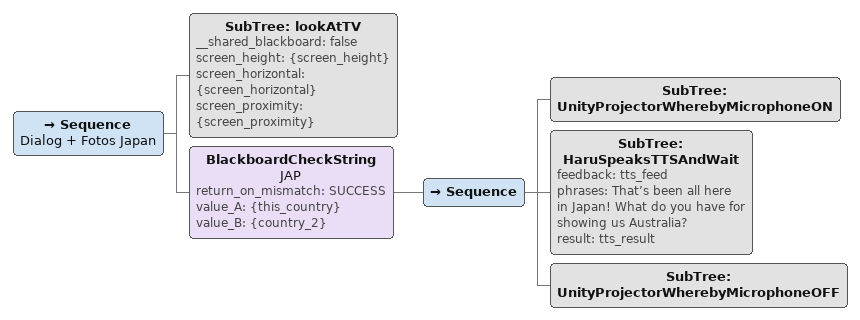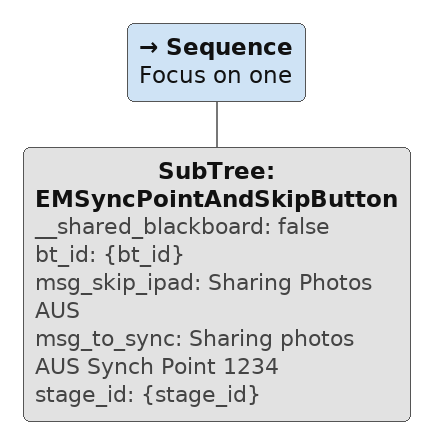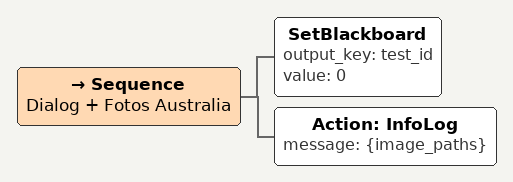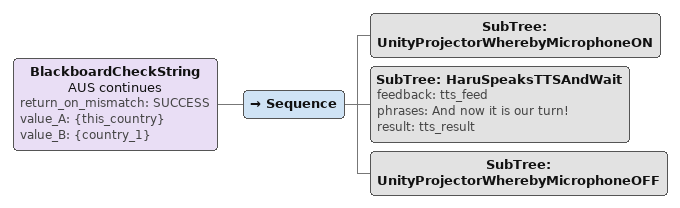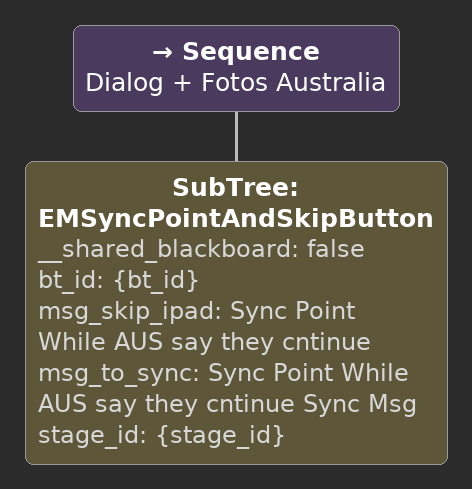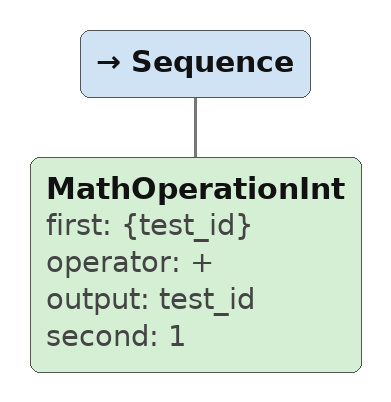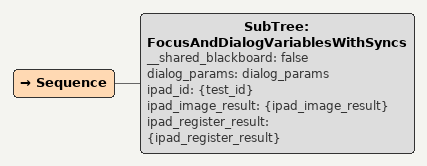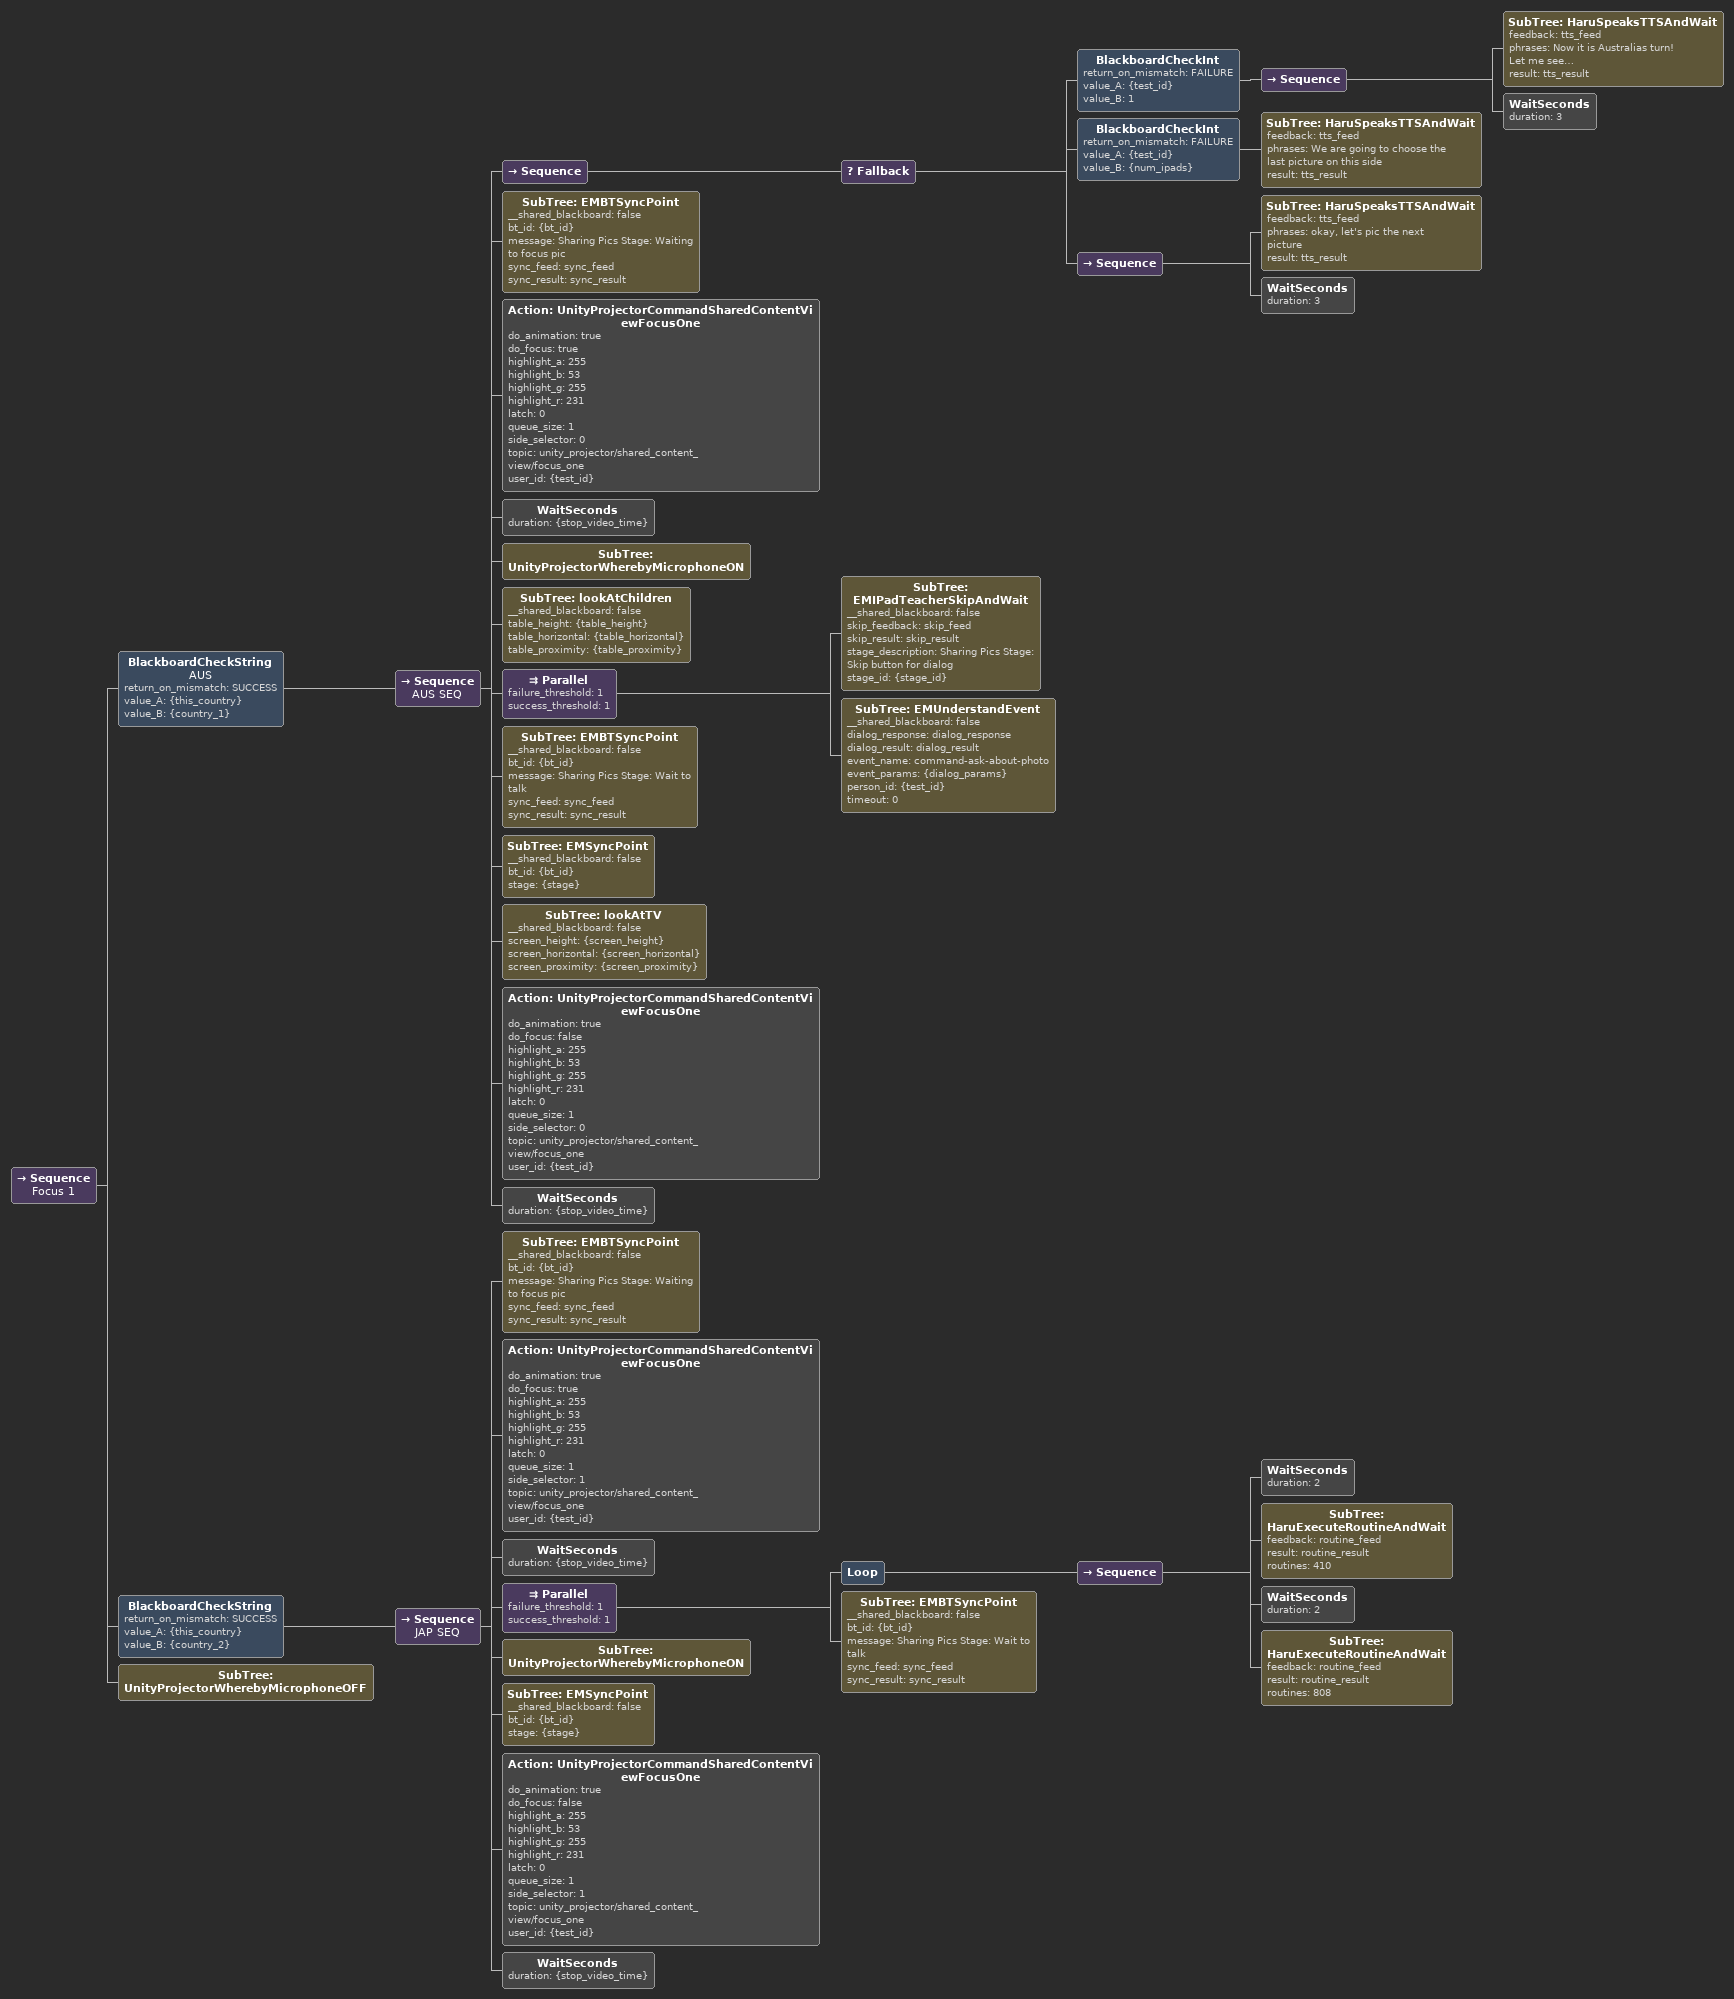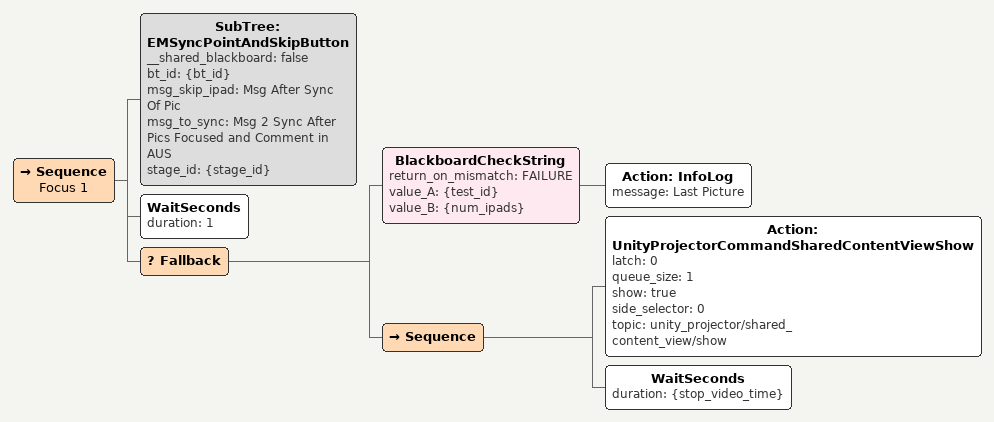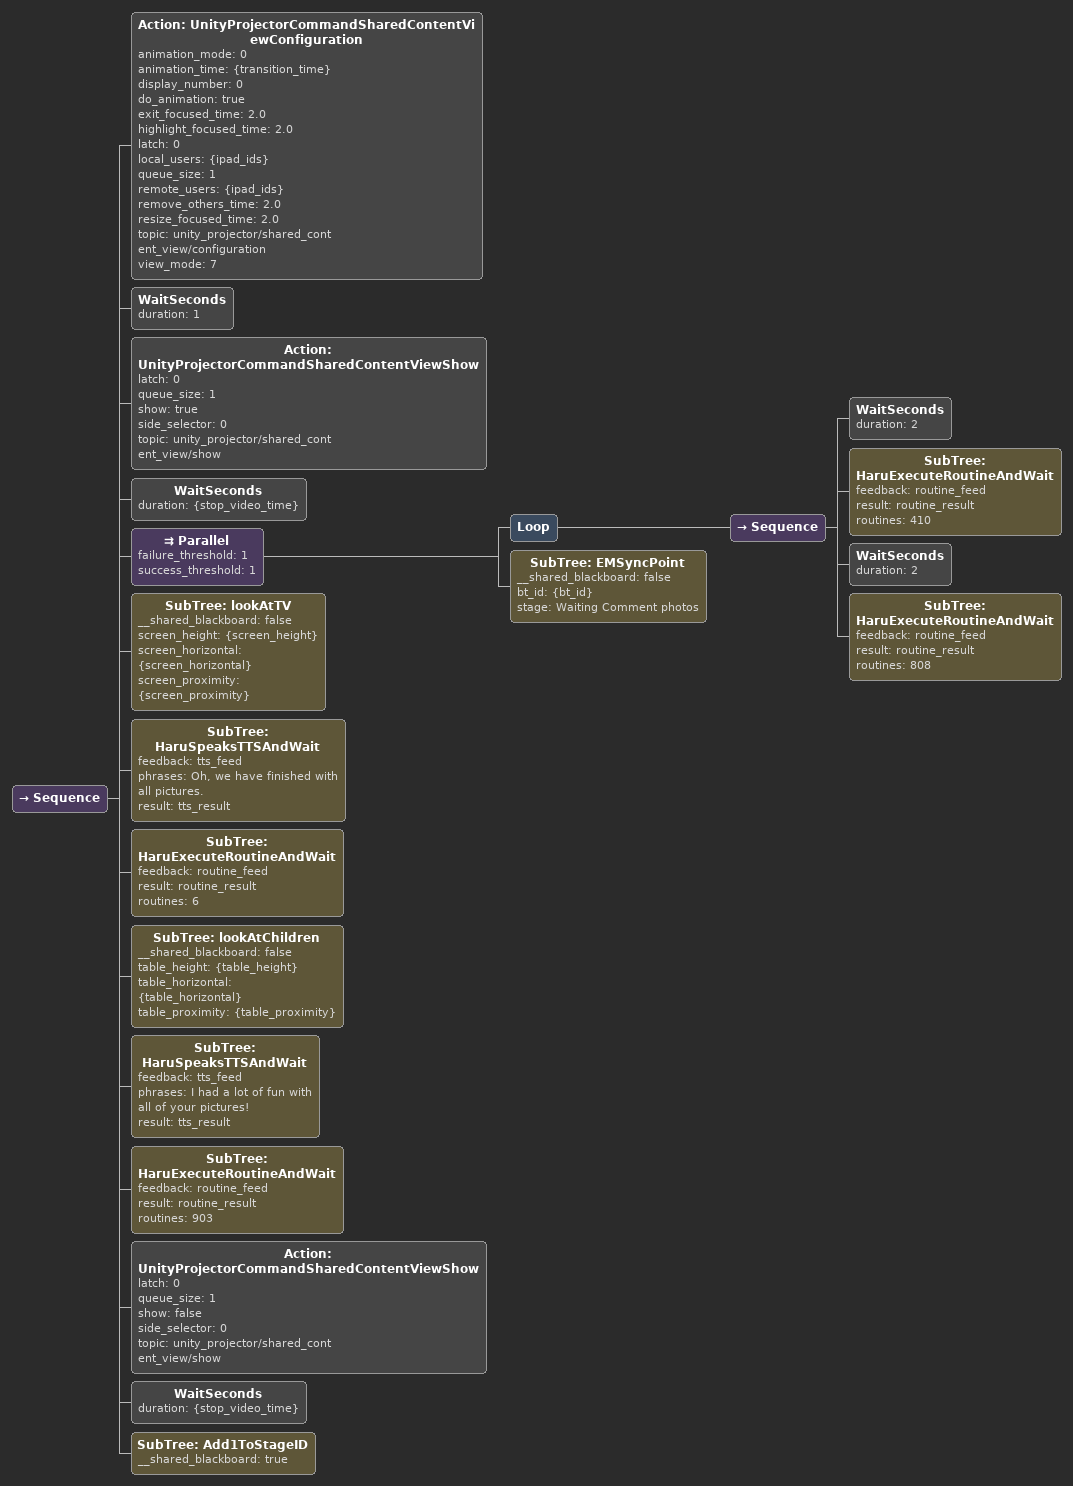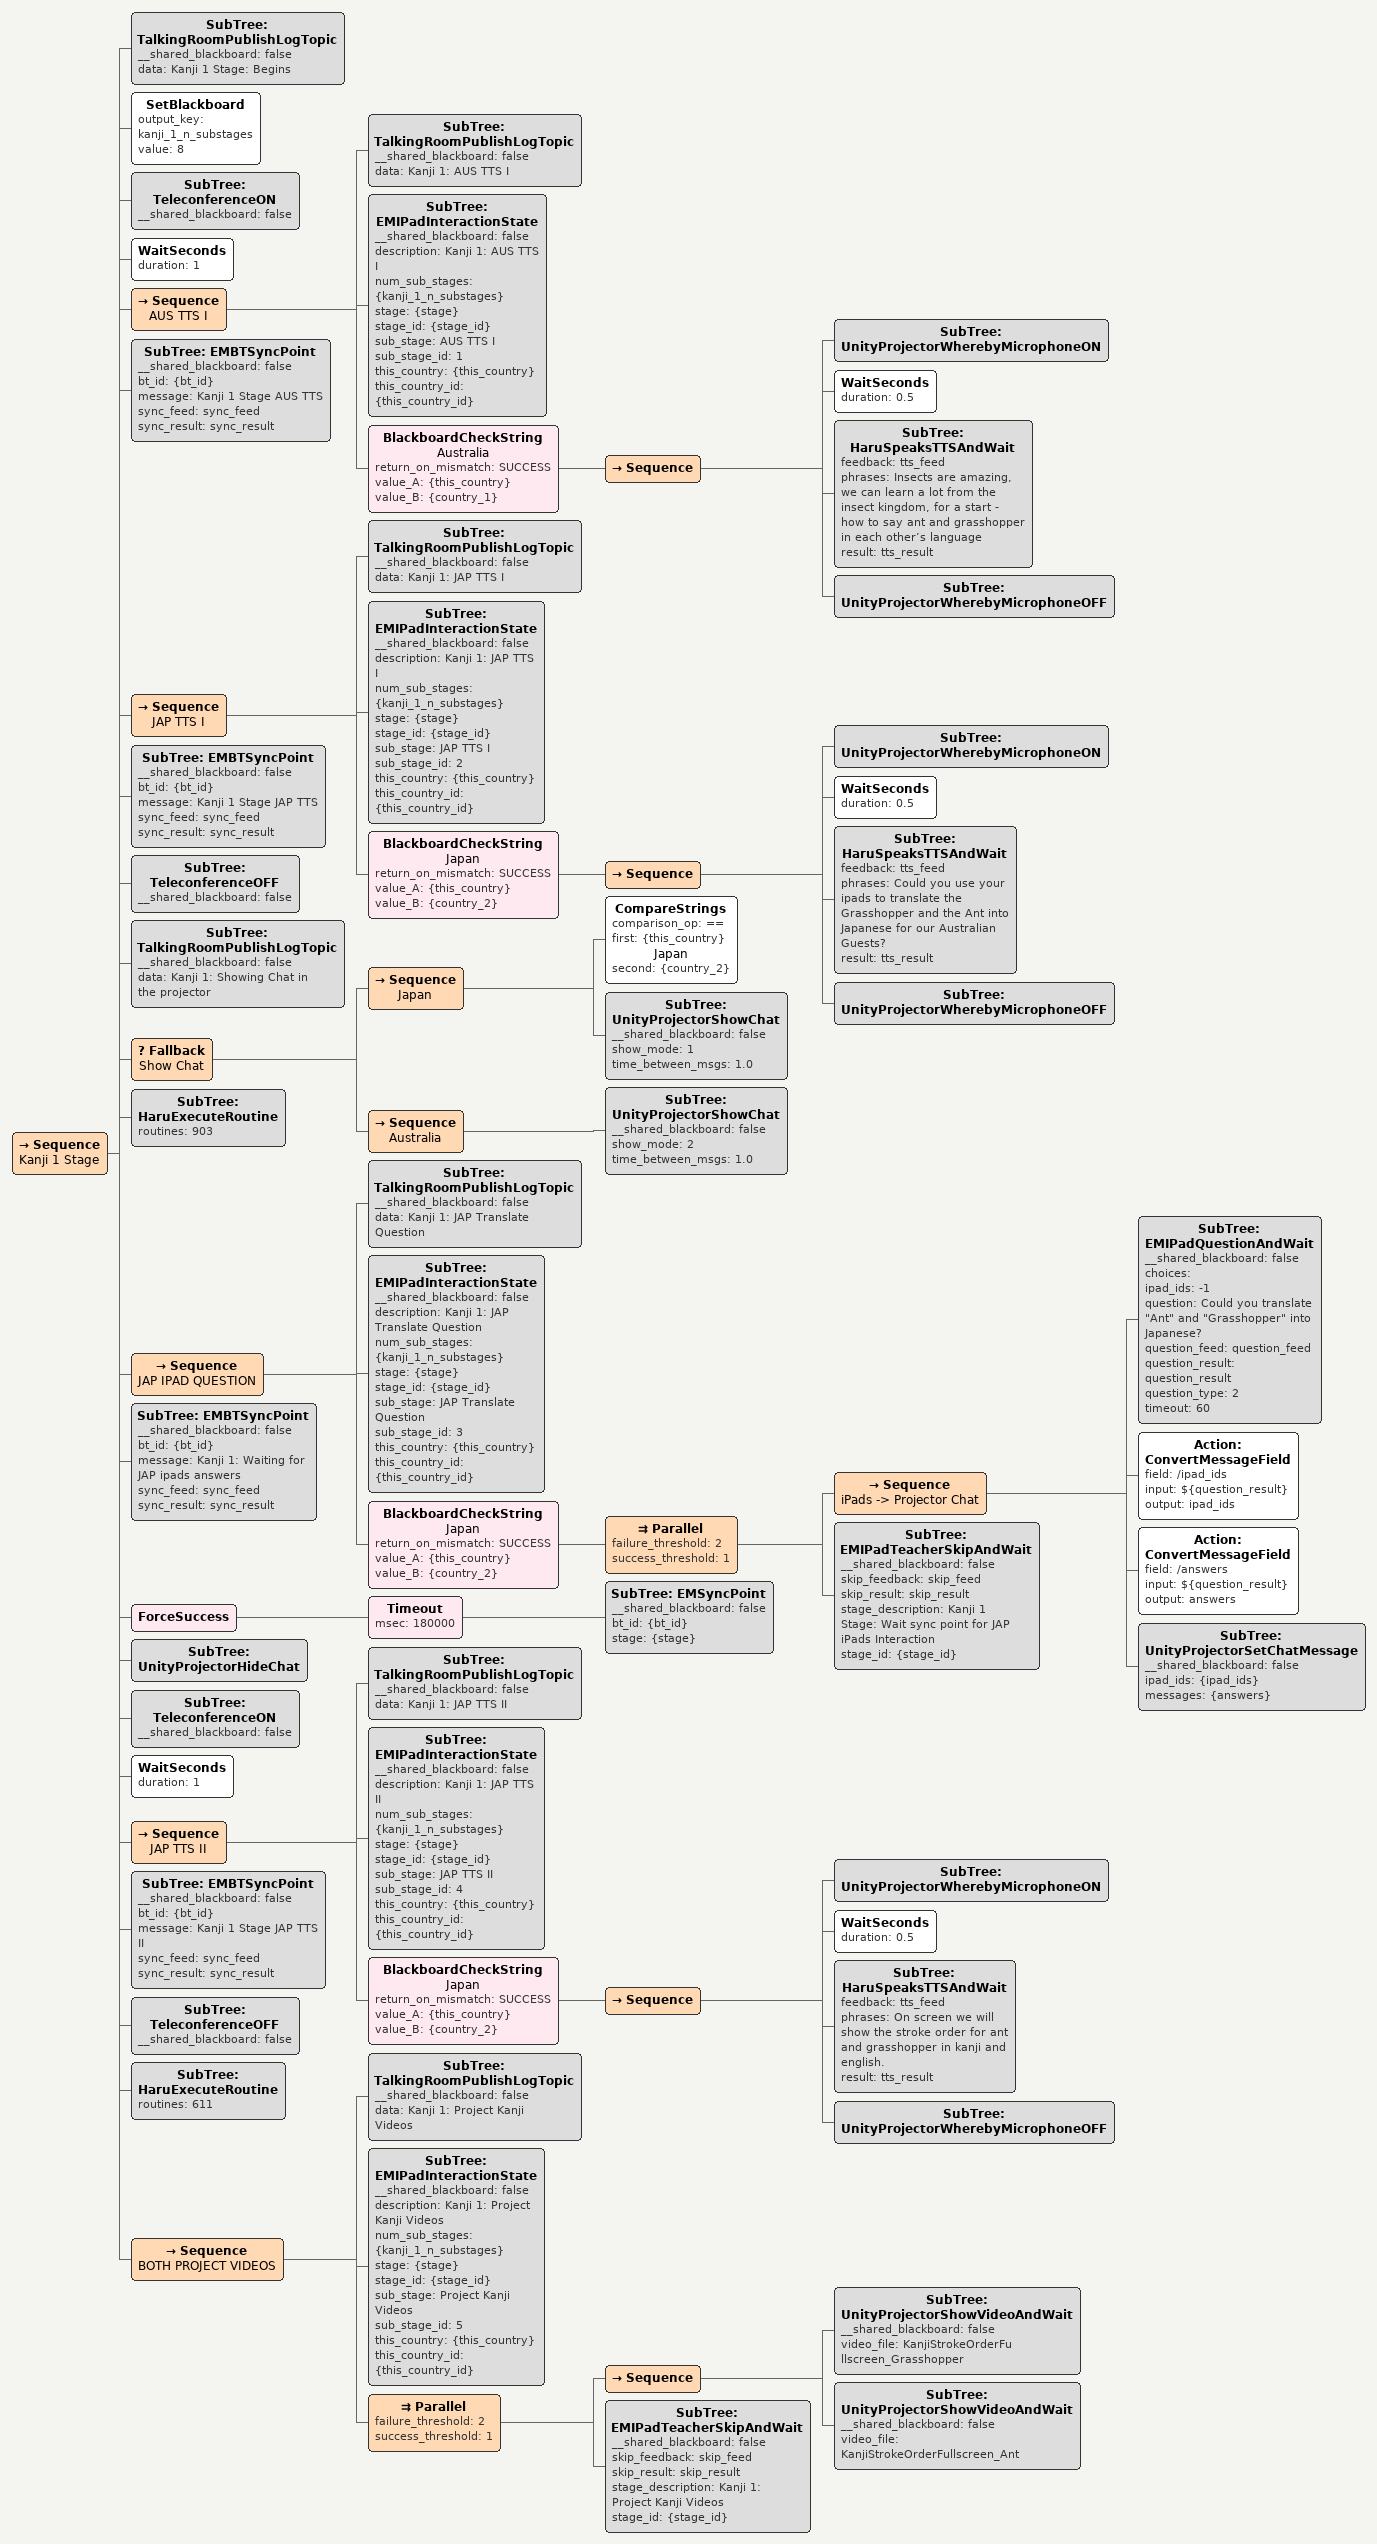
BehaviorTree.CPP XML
<Sequence name="Dialog + Fotos Japan">
                        <SubTree ID="lookAtTV" __shared_blackboard="false" screen_height="{screen_height}" screen_horizontal="{screen_horizontal}" screen_proximity="{screen_proximity}"/>
                        <BlackboardCheckString name="JAP" return_on_mismatch="SUCCESS" value_A="{this_country}" value_B="{country_2}">
                            <Sequence>
                                <SubTree ID="UnityProjectorWherebyMicrophoneON"/>
                                <SubTree ID="HaruSpeaksTTSAndWait" feedback="tts_feed" phrases="That’s been all here in Japan! What do you have for showing us Australia?
" result="tts_result"/>
                                <SubTree ID="UnityProjectorWherebyMicrophoneOFF"/>
                            </Sequence>
                        </BlackboardCheckString>
                    </Sequence>

<Sequence name="Focus on one">
    <SubTree ID="EMSyncPointAndSkipButton" __shared_blackboard="false" bt_id="{bt_id}" msg_skip_ipad="Sharing Photos AUS" msg_to_sync="Sharing photos AUS Synch Point 1234" stage_id="{stage_id}"/>
</Sequence>

<Sequence name="Dialog + Fotos Australia">
    <SetBlackboard output_key="test_id" value="0"/>
    <Action ID="InfoLog" message="{image_paths}"/>
</Sequence>

<BlackboardCheckString name="AUS continues" return_on_mismatch="SUCCESS" value_A="{this_country}" value_B="{country_1}">
    <Sequence>
        <SubTree ID="UnityProjectorWherebyMicrophoneON"/>
        <SubTree ID="HaruSpeaksTTSAndWait" feedback="tts_feed" phrases="And now it is our turn!" result="tts_result"/>
        <SubTree ID="UnityProjectorWherebyMicrophoneOFF"/>
    </Sequence>
</BlackboardCheckString>

<Sequence name="Dialog + Fotos Australia">
    <SubTree ID="EMSyncPointAndSkipButton" __shared_blackboard="false" bt_id="{bt_id}" msg_skip_ipad="Sync Point While AUS say they cntinue" msg_to_sync="Sync Point While AUS say they cntinue Sync Msg" stage_id="{stage_id}"/>
</Sequence>

<Sequence>
    <MathOperationInt first="{test_id}" operator="+" output="test_id" second="1"/>
</Sequence>

<Sequence>
    <SubTree ID="FocusAndDialogVariablesWithSyncs" __shared_blackboard="false" dialog_params="dialog_params" ipad_id="{test_id}" ipad_image_result="{ipad_image_result}" ipad_register_result="{ipad_register_result}"/>
</Sequence>

<Sequence name="Focus 1">
    <BlackboardCheckString name="AUS" return_on_mismatch="SUCCESS" value_A="{this_country}" value_B="{country_1}">
        <Sequence name="AUS SEQ">
            <Sequence>
                <Fallback>
                    <BlackboardCheckInt return_on_mismatch="FAILURE" value_A="{test_id}" value_B="1">
                        <Sequence>
                            <SubTree ID="HaruSpeaksTTSAndWait" feedback="tts_feed" phrases="Now it is Australias turn! Let me see…" result="tts_result"/>
                            <WaitSeconds duration="3"/>
                        </Sequence>
                    </BlackboardCheckInt>
                    <BlackboardCheckInt return_on_mismatch="FAILURE" value_A="{test_id}" value_B="{num_ipads}">
                        <SubTree ID="HaruSpeaksTTSAndWait" feedback="tts_feed" phrases="We are going to choose the last picture on this side" result="tts_result"/>
                    </BlackboardCheckInt>
                    <Sequence>
                        <SubTree ID="HaruSpeaksTTSAndWait" feedback="tts_feed" phrases="okay, let's pic the next picture" result="tts_result"/>
                        <WaitSeconds duration="3"/>
                    </Sequence>
                </Fallback>
            </Sequence>
            <SubTree ID="EMBTSyncPoint" __shared_blackboard="false" bt_id="{bt_id}" message="Sharing Pics Stage: Waiting to focus pic" sync_feed="sync_feed" sync_result="sync_result"/>
            <Action ID="UnityProjectorCommandSharedContentViewFocusOne" do_animation="true" do_focus="true" highlight_a="255" highlight_b="53" highlight_g="255" highlight_r="231" latch="0" queue_size="1" side_selector="0" topic="unity_projector/shared_content_view/focus_one" user_id="{test_id}"/>
            <WaitSeconds duration="{stop_video_time}"/>
            <SubTree ID="UnityProjectorWherebyMicrophoneON"/>
            <SubTree ID="lookAtChildren" __shared_blackboard="false" table_height="{table_height}" table_horizontal="{table_horizontal}" table_proximity="{table_proximity}"/>
            <Parallel failure_threshold="1" success_threshold="1">
                <SubTree ID="EMIPadTeacherSkipAndWait" __shared_blackboard="false" skip_feedback="skip_feed" skip_result="skip_result" stage_description="Sharing Pics Stage: Skip button for dialog" stage_id="{stage_id}"/>
                <SubTree ID="EMUnderstandEvent" __shared_blackboard="false" dialog_response="dialog_response" dialog_result="dialog_result" event_name="command-ask-about-photo" event_params="{dialog_params}" person_id="{test_id}" timeout="0"/>
            </Parallel>
            <SubTree ID="EMBTSyncPoint" __shared_blackboard="false" bt_id="{bt_id}" message="Sharing Pics Stage: Wait to talk" sync_feed="sync_feed" sync_result="sync_result"/>
            <SubTree ID="EMSyncPoint" __shared_blackboard="false" bt_id="{bt_id}" stage="{stage}"/>
            <SubTree ID="lookAtTV" __shared_blackboard="false" screen_height="{screen_height}" screen_horizontal="{screen_horizontal}" screen_proximity="{screen_proximity}"/>
            <Action ID="UnityProjectorCommandSharedContentViewFocusOne" do_animation="true" do_focus="false" highlight_a="255" highlight_b="53" highlight_g="255" highlight_r="231" latch="0" queue_size="1" side_selector="0" topic="unity_projector/shared_content_view/focus_one" user_id="{test_id}"/>
            <WaitSeconds duration=" {stop_video_time}"/>
        </Sequence>
    </BlackboardCheckString>
    <BlackboardCheckString return_on_mismatch="SUCCESS" value_A="{this_country}" value_B="{country_2}">
        <Sequence name="JAP SEQ">
            <SubTree ID="EMBTSyncPoint" __shared_blackboard="false" bt_id="{bt_id}" message="Sharing Pics Stage: Waiting to focus pic" sync_feed="sync_feed" sync_result="sync_result"/>
            <Action ID="UnityProjectorCommandSharedContentViewFocusOne" do_animation="true" do_focus="true" highlight_a="255" highlight_b="53" highlight_g="255" highlight_r="231" latch="0" queue_size="1" side_selector="1" topic="unity_projector/shared_content_view/focus_one" user_id="{test_id}"/>
            <WaitSeconds duration="{stop_video_time}"/>
            <Parallel failure_threshold="1" success_threshold="1">
                <Loop>
                    <Sequence>
                        <WaitSeconds duration="2"/>
                        <SubTree ID="HaruExecuteRoutineAndWait" feedback="routine_feed" result="routine_result" routines="410"/>
                        <WaitSeconds duration="2"/>
                        <SubTree ID="HaruExecuteRoutineAndWait" feedback="routine_feed" result="routine_result" routines="808"/>
                    </Sequence>
                </Loop>
                <SubTree ID="EMBTSyncPoint" __shared_blackboard="false" bt_id="{bt_id}" message="Sharing Pics Stage: Wait to talk" sync_feed="sync_feed" sync_result="sync_result"/>
            </Parallel>
            <SubTree ID="UnityProjectorWherebyMicrophoneON"/>
            <SubTree ID="EMSyncPoint" __shared_blackboard="false" bt_id="{bt_id}" stage="{stage}"/>
            <Action ID="UnityProjectorCommandSharedContentViewFocusOne" do_animation="true" do_focus="false" highlight_a="255" highlight_b="53" highlight_g="255" highlight_r="231" latch="0" queue_size="1" side_selector="1" topic="unity_projector/shared_content_view/focus_one" user_id="{test_id}"/>
            <WaitSeconds duration="{stop_video_time}"/>
        </Sequence>
    </BlackboardCheckString>
    <SubTree ID="UnityProjectorWherebyMicrophoneOFF"/>
</Sequence>

<Sequence name="Focus 1">
    <SubTree ID="EMSyncPointAndSkipButton" __shared_blackboard="false" bt_id="{bt_id}" msg_skip_ipad="Msg After Sync Of Pic" msg_to_sync="Msg 2 Sync After Pics Focused and Comment in AUS" stage_id="{stage_id}"/>
    <WaitSeconds duration="1"/>
    <Fallback>
        <BlackboardCheckString return_on_mismatch="FAILURE" value_A="{test_id}" value_B="{num_ipads}">
            <Action ID="InfoLog" message="Last Picture"/>
        </BlackboardCheckString>
        <Sequence>
            <Action ID="UnityProjectorCommandSharedContentViewShow" latch="0" queue_size="1" show="true" side_selector="0" topic="unity_projector/shared_content_view/show"/>
            <WaitSeconds duration="{stop_video_time}"/>
        </Sequence>
    </Fallback>
</Sequence>

<Sequence>
    <Action ID="UnityProjectorCommandSharedContentViewConfiguration" animation_mode="0" animation_time="{transition_time}" display_number="0" do_animation="true" exit_focused_time="2.0" highlight_focused_time="2.0" latch="0" local_users="{ipad_ids}" queue_size="1" remote_users="{ipad_ids}" remove_others_time="2.0" resize_focused_time="2.0" topic="unity_projector/shared_content_view/configuration" view_mode="7"/>
    <WaitSeconds duration="1"/>
    <Action ID="UnityProjectorCommandSharedContentViewShow" latch="0" queue_size="1" show="true" side_selector="0" topic="unity_projector/shared_content_view/show"/>
    <WaitSeconds duration="{stop_video_time}"/>
    <Parallel failure_threshold="1" success_threshold="1">
        <Loop>
            <Sequence>
                <WaitSeconds duration="2"/>
                <SubTree ID="HaruExecuteRoutineAndWait" feedback="routine_feed" result="routine_result" routines="410"/>
                <WaitSeconds duration="2"/>
                <SubTree ID="HaruExecuteRoutineAndWait" feedback="routine_feed" result="routine_result" routines="808"/>
            </Sequence>
        </Loop>
        <SubTree ID="EMSyncPoint" __shared_blackboard="false" bt_id="{bt_id}" stage="Waiting Comment photos"/>
    </Parallel>
    <SubTree ID="lookAtTV" __shared_blackboard="false" screen_height="{screen_height}" screen_horizontal="{screen_horizontal}" screen_proximity="{screen_proximity}"/>
    <SubTree ID="HaruSpeaksTTSAndWait" feedback="tts_feed" phrases="Oh, we have finished with all pictures." result="tts_result"/>
    <SubTree ID="HaruExecuteRoutineAndWait" feedback="routine_feed" result="routine_result" routines="6"/>
    <SubTree ID="lookAtChildren" __shared_blackboard="false" table_height="{table_height}" table_horizontal="{table_horizontal}" table_proximity="{table_proximity}"/>
    <SubTree ID="HaruSpeaksTTSAndWait" feedback="tts_feed" phrases="I had a lot of fun with all of your pictures!" result="tts_result"/>
    <SubTree ID="HaruExecuteRoutineAndWait" feedback="routine_feed" result="routine_result" routines="903"/>
    <Action ID="UnityProjectorCommandSharedContentViewShow" latch="0" queue_size="1" show="false" side_selector="0" topic="unity_projector/shared_content_view/show"/>
    <WaitSeconds duration="{stop_video_time}"/>
    <SubTree ID="Add1ToStageID" __shared_blackboard="true"/>
</Sequence>

<Sequence name="Kanji 1 Stage">
    <SubTree ID="TalkingRoomPublishLogTopic" __shared_blackboard="false" data="Kanji 1 Stage: Begins"/>
    <SetBlackboard output_key="kanji_1_n_substages" value="8"/>
    <SubTree ID="TeleconferenceON" __shared_blackboard="false"/>
    <WaitSeconds duration="1"/>
    <Sequence name="AUS TTS I">
        <SubTree ID="TalkingRoomPublishLogTopic" __shared_blackboard="false" data="Kanji 1: AUS TTS I"/>
        <SubTree ID="EMIPadInteractionState" __shared_blackboard="false" description="Kanji 1: AUS TTS I" num_sub_stages="{kanji_1_n_substages}" stage="{stage}" stage_id="{stage_id}" sub_stage="AUS TTS I" sub_stage_id="1" this_country="{this_country}" this_country_id="{this_country_id}"/>
        <BlackboardCheckString name="Australia" return_on_mismatch="SUCCESS" value_A="{this_country}" value_B="{country_1}">
            <Sequence>
                <SubTree ID="UnityProjectorWherebyMicrophoneON"/>
                <WaitSeconds duration="0.5"/>
                <SubTree ID="HaruSpeaksTTSAndWait" feedback="tts_feed" phrases="Insects are amazing, we can learn a lot from the insect kingdom, for a start - how to say ant and grasshopper in each other’s language" result="tts_result"/>
                <SubTree ID="UnityProjectorWherebyMicrophoneOFF"/>
            </Sequence>
        </BlackboardCheckString>
    </Sequence>
    <SubTree ID="EMBTSyncPoint" __shared_blackboard="false" bt_id="{bt_id}" message="Kanji 1 Stage AUS TTS" sync_feed="sync_feed" sync_result="sync_result"/>
    <Sequence name="JAP TTS I">
        <SubTree ID="TalkingRoomPublishLogTopic" __shared_blackboard="false" data="Kanji 1: JAP TTS I"/>
        <SubTree ID="EMIPadInteractionState" __shared_blackboard="false" description="Kanji 1: JAP TTS I" num_sub_stages="{kanji_1_n_substages}" stage="{stage}" stage_id="{stage_id}" sub_stage="JAP TTS I" sub_stage_id="2" this_country="{this_country}" this_country_id="{this_country_id}"/>
        <BlackboardCheckString name="Japan" return_on_mismatch="SUCCESS" value_A="{this_country}" value_B="{country_2}">
            <Sequence>
                <SubTree ID="UnityProjectorWherebyMicrophoneON"/>
                <WaitSeconds duration="0.5"/>
                <SubTree ID="HaruSpeaksTTSAndWait" feedback="tts_feed" phrases="Could you use your ipads to translate the Grasshopper and the Ant into Japanese for our Australian Guests?" result="tts_result"/>
                <SubTree ID="UnityProjectorWherebyMicrophoneOFF"/>
            </Sequence>
        </BlackboardCheckString>
    </Sequence>
    <SubTree ID="EMBTSyncPoint" __shared_blackboard="false" bt_id="{bt_id}" message="Kanji 1 Stage JAP TTS" sync_feed="sync_feed" sync_result="sync_result"/>
    <SubTree ID="TeleconferenceOFF" __shared_blackboard="false"/>
    <SubTree ID="TalkingRoomPublishLogTopic" __shared_blackboard="false" data="Kanji 1: Showing Chat in the projector"/>
    <Fallback name="Show Chat">
        <Sequence name="Japan">
            <CompareStrings comparison_op="==" first="{this_country}" name="Japan" second="{country_2}"/>
            <SubTree ID="UnityProjectorShowChat" __shared_blackboard="false" show_mode="1" time_between_msgs="1.0"/>
        </Sequence>
        <Sequence name="Australia">
            <SubTree ID="UnityProjectorShowChat" __shared_blackboard="false" show_mode="2" time_between_msgs="1.0"/>
        </Sequence>
    </Fallback>
    <SubTree ID="HaruExecuteRoutine" routines="903"/>
    <Sequence name="JAP IPAD QUESTION">
        <SubTree ID="TalkingRoomPublishLogTopic" __shared_blackboard="false" data="Kanji 1: JAP Translate Question"/>
        <SubTree ID="EMIPadInteractionState" __shared_blackboard="false" description="Kanji 1: JAP Translate Question" num_sub_stages="{kanji_1_n_substages}" stage="{stage}" stage_id="{stage_id}" sub_stage="JAP Translate Question" sub_stage_id="3" this_country="{this_country}" this_country_id="{this_country_id}"/>
        <BlackboardCheckString name="Japan" return_on_mismatch="SUCCESS" value_A="{this_country}" value_B="{country_2}">
            <Parallel failure_threshold="2" success_threshold="1">
                <Sequence name="iPads -> Projector Chat">
                    <SubTree ID="EMIPadQuestionAndWait" __shared_blackboard="false" choices="" ipad_ids="-1" question="Could you translate &quot;Ant&quot; and &quot;Grasshopper&quot;  into Japanese?" question_feed="question_feed" question_result="question_result" question_type="2" timeout="60"/>
                    <Action ID="ConvertMessageField" field="/ipad_ids" input="${question_result}" output="ipad_ids"/>
                    <Action ID="ConvertMessageField" field="/answers" input="${question_result}" output="answers"/>
                    <SubTree ID="UnityProjectorSetChatMessage" __shared_blackboard="false" ipad_ids="{ipad_ids}" messages="{answers}"/>
                </Sequence>
                <SubTree ID="EMIPadTeacherSkipAndWait" __shared_blackboard="false" skip_feedback="skip_feed" skip_result="skip_result" stage_description="Kanji 1 Stage: Wait sync point for JAP iPads Interaction" stage_id="{stage_id}"/>
            </Parallel>
        </BlackboardCheckString>
    </Sequence>
    <SubTree ID="EMBTSyncPoint" __shared_blackboard="false" bt_id="{bt_id}" message="Kanji 1: Waiting for JAP ipads answers" sync_feed="sync_feed" sync_result="sync_result"/>
    <ForceSuccess>
        <Timeout msec="180000">
            <SubTree ID="EMSyncPoint" __shared_blackboard="false" bt_id="{bt_id}" stage="{stage}"/>
        </Timeout>
    </ForceSuccess>
    <SubTree ID="UnityProjectorHideChat"/>
    <SubTree ID="TeleconferenceON" __shared_blackboard="false"/>
    <WaitSeconds duration="1"/>
    <Sequence name="JAP TTS II">
        <SubTree ID="TalkingRoomPublishLogTopic" __shared_blackboard="false" data="Kanji 1: JAP TTS II"/>
        <SubTree ID="EMIPadInteractionState" __shared_blackboard="false" description="Kanji 1: JAP TTS II" num_sub_stages="{kanji_1_n_substages}" stage="{stage}" stage_id="{stage_id}" sub_stage=" JAP TTS II" sub_stage_id="4" this_country="{this_country}" this_country_id="{this_country_id}"/>
        <BlackboardCheckString name="Japan" return_on_mismatch="SUCCESS" value_A="{this_country}" value_B="{country_2}">
            <Sequence>
                <SubTree ID="UnityProjectorWherebyMicrophoneON"/>
                <WaitSeconds duration="0.5"/>
                <SubTree ID="HaruSpeaksTTSAndWait" feedback="tts_feed" phrases="On screen we will show the stroke order for ant and grasshopper in kanji and english." result="tts_result"/>
                <SubTree ID="UnityProjectorWherebyMicrophoneOFF"/>
            </Sequence>
        </BlackboardCheckString>
    </Sequence>
    <SubTree ID="EMBTSyncPoint" __shared_blackboard="false" bt_id="{bt_id}" message="Kanji 1 Stage JAP TTS II" sync_feed="sync_feed" sync_result="sync_result"/>
    <SubTree ID="TeleconferenceOFF" __shared_blackboard="false"/>
    <SubTree ID="HaruExecuteRoutine" routines="611"/>
    <Sequence name="BOTH PROJECT VIDEOS">
        <SubTree ID="TalkingRoomPublishLogTopic" __shared_blackboard="false" data="Kanji 1: Project Kanji Videos"/>
        <SubTree ID="EMIPadInteractionState" __shared_blackboard="false" description="Kanji 1: Project Kanji Videos" num_sub_stages="{kanji_1_n_substages}" stage="{stage}" stage_id="{stage_id}" sub_stage="Project Kanji Videos" sub_stage_id="5" this_country="{this_country}" this_country_id="{this_country_id}"/>
        <Parallel failure_threshold="2" success_threshold="1">
            <Sequence>
                <SubTree ID="UnityProjectorShowVideoAndWait" __shared_blackboard="false" video_file="KanjiStrokeOrderFullscreen_Grasshopper"/>
                <SubTree ID="UnityProjectorShowVideoAndWait" __shared_blackboard="false" video_file="KanjiStrokeOrderFullscreen_Ant"/>
            </Sequence>
            <SubTree ID="EMIPadTeacherSkipAndWait" __shared_blackboard="false" skip_feedback="skip_feed" skip_result="skip_result" stage_description="Kanji 1: Project Kanji Videos" stage_id="{stage_id}"/>
        </Parallel>
    </Sequence>
</Sequence>
